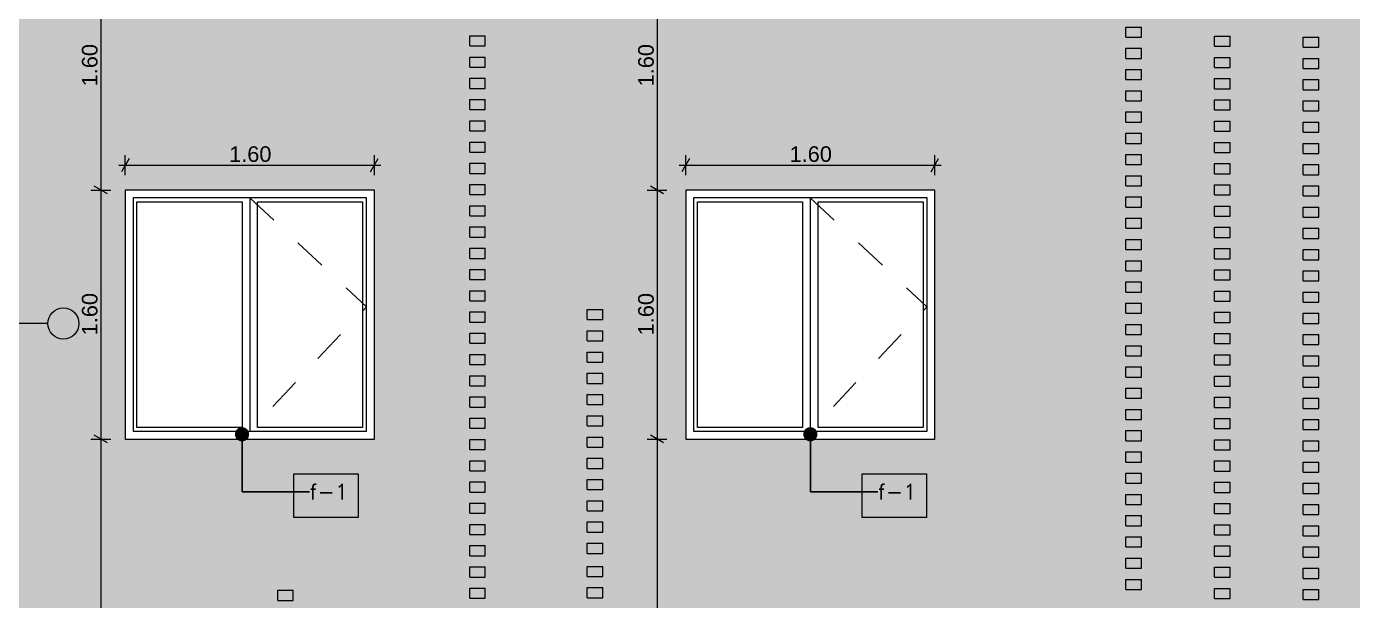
# Model space of a CAD drawing. Header units: millimetres. Extents: x 475616349 to 476941521, y 4620115302 to 4621446928.
# Drawn here: x 476724176 to 476732693, y 4620475904 to 4620479592 of the extents above; entities that cross this region are included whole.
import ezdxf

# ---------------------------------------------------------------- set-up
doc = ezdxf.new("R2010")
doc.units = ezdxf.units.MM
doc.header["$MEASUREMENT"] = 0
doc.linetypes.add('Dashed', pattern=[423.333333, 211.666667, -211.666667])
for name, color, linetype, lineweight in [('0_Pen_No__7_Pen_No__250', 7, 'Continuous', 0), ('2D Drafting - General_Pen_No__7_Pen_No__250', 7, 'Continuous', 0), ('New_2D Drafting - General_Pen_No__2_Pen_No__250', 7, 'Continuous', 0), ('New_2D Drafting - General_Pen_No__30_Pen_No__9_Pen_No__9_Pen_No__7', 7, 'Continuous', 0), ('New_Structural - Bearing_Pen_No__250', 7, 'Continuous', 0), ('New_zoma_Pen_No__4', 7, 'Continuous', 0), ('New_zoma_Pen_No__7', 7, 'Continuous', 0), ('Structural - Bearing_Pen_No__7_Pen_No__7_Pen_No__250', 7, 'Continuous', 0), ('zoma_Pen_No__142', 142, 'Continuous', 0), ('zoma_Pen_No__5_Pen_No__142', 142, 'Continuous', 0)]:
    doc.layers.add(name, color=color, linetype=linetype, lineweight=lineweight)
doc.layers.add('New_2D Drafting - General_Pen_No__30_Pen_No__9_Pen_No__9_Pen_No__254', color=7, linetype='Continuous', lineweight=0, true_color=0xcccccc)
for name, color, linetype in [('New_zoma', 7, 'Continuous'), ('zoma', 7, 'Continuous'), ('zoma_Pen_No__5', 7, 'Continuous')]:
    doc.layers.add(name, color=color, linetype=linetype)
doc.styles.add('GENERATED_STYLE_1', font='arial.ttf')
doc.styles.add('GENERATED_STYLE_2', font='arial.ttf')
doc.dimstyles.new('GENERATED_STYLE__1', dxfattribs={"dimtxt": 200, "dimasz": 64.421331, "dimexe": 0.18, "dimexo": 3, "dimgap": 0.09, "dimtad": 1, "dimtih": 1, "dimtoh": 1, "dimlfac": 0.001, "dimzin": 0, "dimdsep": 46, "dimtxsty": 'GENERATED_STYLE_2', "dimblk": 'ARROWHEAD_2', "dimblk1": 'ARROWHEAD_2', "dimblk2": 'ARROWHEAD_2', "dimcen": 0.09, "dimclrd": 142, "dimclre": 142, "dimclrt": 142, "dimadec": 0, "dimazin": 0, "dimtfac": 1, "dimtdec": 4, "dimtmove": 0, "dimatfit": 3, "dimfxl": 1, "dimtolj": 1, "dimtzin": 0, "dimarcsym": 0})
doc.dimstyles.new('GENERATED_STYLE__18', dxfattribs={"dimtxt": 100, "dimasz": 64.421331, "dimexe": 0.18, "dimexo": 3, "dimgap": 0.09, "dimtad": 1, "dimtih": 1, "dimtoh": 1, "dimlfac": 0.001, "dimzin": 0, "dimdsep": 46, "dimtxsty": 'GENERATED_STYLE_1', "dimblk": 'ARROWHEAD_2', "dimblk1": 'ARROWHEAD_2', "dimblk2": 'ARROWHEAD_2', "dimcen": 0.09, "dimclrd": 7, "dimclre": 7, "dimclrt": 7, "dimadec": 0, "dimazin": 0, "dimtfac": 1, "dimtdec": 4, "dimtmove": 0, "dimatfit": 3, "dimfxl": 1, "dimtolj": 1, "dimtzin": 0, "dimarcsym": 0})
doc.dimstyles.new('GENERATED_STYLE__19', dxfattribs={"dimtxt": 100, "dimasz": 64.421331, "dimexe": 0.18, "dimexo": 3, "dimgap": 0.09, "dimtad": 1, "dimlfac": 0.001, "dimzin": 0, "dimdsep": 46, "dimtxsty": 'GENERATED_STYLE_1', "dimblk": 'ARROWHEAD_2', "dimblk1": 'ARROWHEAD_2', "dimblk2": 'ARROWHEAD_2', "dimcen": 0.09, "dimclrd": 7, "dimclre": 7, "dimclrt": 7, "dimadec": 0, "dimazin": 0, "dimtfac": 1, "dimtdec": 4, "dimtmove": 0, "dimatfit": 3, "dimfxl": 1, "dimtolj": 1, "dimtzin": 0, "dimarcsym": 0})
doc.dimstyles.new('GENERATED_STYLE__48', dxfattribs={"dimtxt": 0.18, "dimasz": 182.4, "dimexe": 0.18, "dimexo": 0.0625, "dimgap": 0.09, "dimtad": 0, "dimtih": 1, "dimtoh": 1, "dimdec": 4, "dimzin": 0, "dimdsep": 46, "dimcen": 0.09, "dimadec": 0, "dimazin": 0, "dimtfac": 1, "dimtdec": 4, "dimtmove": 0, "dimatfit": 3, "dimldrblk": 'ARROWHEAD_11', "dimfxl": 1, "dimtolj": 1, "dimtzin": 0, "dimarcsym": 0})

# ---------------------------------------------------------------- blocks, each defined once
blk = doc.blocks.new('*D249', base_point=(476577134.1, 4620325125.7))
at = {"layer": 'zoma_Pen_No__142', "color": 142, "linetype": 'Continuous', "lineweight": 0, "transparency": 16777216}
for p, q in [((476720934.6, 4620468833.8), (476720885.7, 4620468749)), ((476720910.1, 4620468727.8), (476720910.1, 4620468855)), ((476727431.1, 4620468833.8), (476727382.1, 4620468749)), ((476727406.6, 4620468727.8), (476727406.6, 4620468855)), ((476720910.1, 4620468791.4), (476727406.6, 4620468791.4))]:
    blk.add_line(p, q, dxfattribs=at)
at = {"layer": 'zoma_Pen_No__142', "color": 142, "lineweight": 0, "transparency": 16777216, "char_height": 200, "attachment_point": 7, "style": 'GENERATED_STYLE_2'}
for s, insert in [('\\A1;{\\pql;\\fArial CYR|b0|i0|c204|p34;6.50}', (476723892.3, 4620468831.4)), ('\\A1;{\\pql;\\fArial CYR|b0|i0|c204|p34;0.40}', (476726850, 4620468831.4))]:
    blk.add_mtext(s, dxfattribs=dict(at, insert=insert))
blk = doc.blocks.new('ARROWHEAD_2')
at = {"color": 0, "linetype": 'Continuous', "lineweight": 0}
for p, q in [((0, 0), (-1, 0)), ((-0.38, -0.66), (0.38, 0.66))]:
    blk.add_line(p, q, dxfattribs=at)
blk = doc.blocks.new('*D1111', base_point=(476577134.1, 4620325125.7))
at = {"layer": 'New_zoma_Pen_No__4', "color": 7, "linetype": 'Continuous', "lineweight": 0, "transparency": 16777216}
for p, q in [((476724653, 4620481740.9), (476724652.9, 4620480140.9)), ((476724589.4, 4620480140.9), (476724716.5, 4620480140.9)), ((476724695.3, 4620480116.4), (476724610.6, 4620480165.3)), ((476724652.9, 4620480140.9), (476724652.9, 4620478540.9)), ((476724589.3, 4620478540.9), (476724716.5, 4620478540.9)), ((476724695.3, 4620478516.4), (476724610.5, 4620478565.3)), ((476724652.9, 4620478540.9), (476724652.8, 4620476940.9))]:
    blk.add_line(p, q, dxfattribs=at)
at = {"layer": 'New_zoma_Pen_No__7', "color": 7, "lineweight": 0, "transparency": 16777216, "insert": (476724632.9, 4620479207.8), "char_height": 100, "attachment_point": 7, "rotation": 89.9977, "style": 'GENERATED_STYLE_1'}
blk.add_mtext('\\A1;{\\pql;\\fArial|b0|i0|c0|p34;1.60}', dxfattribs=at)
blk = doc.blocks.new('*D1112', base_point=(476577134.1, 4620325125.7))
at = {"layer": 'New_zoma_Pen_No__4', "color": 7, "linetype": 'Continuous', "lineweight": 0, "transparency": 16777216}
for p, q in [((476724695.3, 4620478516.4), (476724610.5, 4620478565.3)), ((476724652.9, 4620478540.9), (476724652.8, 4620476940.9)), ((476724589.2, 4620476940.9), (476724716.4, 4620476940.9)), ((476724695.2, 4620476916.4), (476724610.4, 4620476965.3)), ((476724652.8, 4620476940.9), (476724652.7, 4620472840.7))]:
    blk.add_line(p, q, dxfattribs=at)
at = {"layer": 'New_zoma_Pen_No__7', "color": 7, "lineweight": 0, "transparency": 16777216, "insert": (476724632.8, 4620477607.8), "char_height": 100, "attachment_point": 7, "rotation": 89.9977, "style": 'GENERATED_STYLE_1'}
blk.add_mtext('\\A1;{\\pql;\\fArial|b0|i0|c0|p34;1.60}', dxfattribs=at)
blk = doc.blocks.new('*D1113', base_point=(476577134.1, 4620325125.7))
at = {"layer": 'New_zoma_Pen_No__4', "color": 7, "linetype": 'Continuous', "lineweight": 0, "transparency": 16777216}
for p, q in [((476724695.2, 4620476916.4), (476724610.4, 4620476965.3)), ((476724652.8, 4620476940.9), (476724652.7, 4620472840.7)), ((476724589.1, 4620472840.7), (476724716.2, 4620472840.7)), ((476724610.3, 4620472865.2), (476724695, 4620472816.2)), ((476724652.7, 4620472840.7), (476724652.6, 4620472799.3))]:
    blk.add_line(p, q, dxfattribs=at)
at = {"layer": 'New_zoma_Pen_No__7', "color": 7, "lineweight": 0, "transparency": 16777216, "insert": (476724632.7, 4620474757.8), "char_height": 100, "attachment_point": 7, "rotation": 89.9977, "style": 'GENERATED_STYLE_1'}
blk.add_mtext('\\A1;{\\pql;\\fArial|b0|i0|c0|p34;4.10}', dxfattribs=at)
blk = doc.blocks.new('*D1117', base_point=(476577134.1, 4620325125.7))
at = {"layer": 'New_zoma_Pen_No__4', "color": 7, "linetype": 'Continuous', "lineweight": 0, "transparency": 16777216}
for p, q in [((476728268.6, 4620481716.2), (476728183.8, 4620481765.2)), ((476728226.2, 4620481740.7), (476728226.1, 4620480140.7)), ((476728162.6, 4620480140.7), (476728289.7, 4620480140.7)), ((476728268.5, 4620480116.2), (476728183.8, 4620480165.2)), ((476728226.1, 4620480140.7), (476728226.1, 4620478540.7))]:
    blk.add_line(p, q, dxfattribs=at)
at = {"layer": 'New_zoma_Pen_No__7', "color": 7, "lineweight": 0, "transparency": 16777216, "insert": (476728206.2, 4620480807.7), "char_height": 100, "attachment_point": 7, "rotation": 89.9977, "style": 'GENERATED_STYLE_1'}
blk.add_mtext('\\A1;{\\pql;\\fArial|b0|i0|c0|p34;1.60}', dxfattribs=at)
blk = doc.blocks.new('*D1118', base_point=(476577134.1, 4620325125.7))
at = {"layer": 'New_zoma_Pen_No__4', "color": 7, "linetype": 'Continuous', "lineweight": 0, "transparency": 16777216}
for p, q in [((476728268.5, 4620480116.2), (476728183.8, 4620480165.2)), ((476728226.1, 4620480140.7), (476728226.1, 4620478540.7)), ((476728162.5, 4620478540.7), (476728289.6, 4620478540.7)), ((476728268.5, 4620478516.2), (476728183.7, 4620478565.2)), ((476728226.1, 4620478540.7), (476728226, 4620476940.7))]:
    blk.add_line(p, q, dxfattribs=at)
at = {"layer": 'New_zoma_Pen_No__7', "color": 7, "lineweight": 0, "transparency": 16777216, "insert": (476728206.1, 4620479207.7), "char_height": 100, "attachment_point": 7, "rotation": 89.9977, "style": 'GENERATED_STYLE_1'}
blk.add_mtext('\\A1;{\\pql;\\fArial|b0|i0|c0|p34;1.60}', dxfattribs=at)
blk = doc.blocks.new('*D1119', base_point=(476577134.1, 4620325125.7))
at = {"layer": 'New_zoma_Pen_No__4', "color": 7, "linetype": 'Continuous', "lineweight": 0, "transparency": 16777216}
for p, q in [((476728268.5, 4620478516.2), (476728183.7, 4620478565.2)), ((476728226.1, 4620478540.7), (476728226, 4620476940.7)), ((476728268.4, 4620476916.2), (476728183.6, 4620476965.2))]:
    blk.add_line(p, q, dxfattribs=at)
at = {"layer": 'New_zoma_Pen_No__7', "color": 7, "lineweight": 0, "transparency": 16777216, "insert": (476728206, 4620477607.7), "char_height": 100, "attachment_point": 7, "rotation": 89.9977, "style": 'GENERATED_STYLE_1'}
blk.add_mtext('\\A1;{\\pql;\\fArial|b0|i0|c0|p34;1.60}', dxfattribs=at)
blk = doc.blocks.new('*D1120', base_point=(476577134.1, 4620325125.7))
at = {"layer": 'New_zoma_Pen_No__4', "color": 7, "linetype": 'Continuous', "lineweight": 0, "transparency": 16777216}
for p, q in [((476728226.1, 4620478540.7), (476728226, 4620476940.7)), ((476728162.4, 4620476940.7), (476728289.6, 4620476940.7)), ((476728268.4, 4620476916.2), (476728183.6, 4620476965.2)), ((476728226, 4620476940.7), (476728225.8, 4620472840.6)), ((476728162.3, 4620472840.6), (476728289.4, 4620472840.6)), ((476728183.5, 4620472865), (476728268.2, 4620472816.1)), ((476728225.8, 4620472840.6), (476728225.8, 4620472799.1))]:
    blk.add_line(p, q, dxfattribs=at)
at = {"layer": 'New_zoma_Pen_No__7', "color": 7, "lineweight": 0, "transparency": 16777216, "insert": (476728205.9, 4620474757.6), "char_height": 100, "attachment_point": 7, "rotation": 89.9977, "style": 'GENERATED_STYLE_1'}
blk.add_mtext('\\A1;{\\pql;\\fArial|b0|i0|c0|p34;4.10}', dxfattribs=at)
blk = doc.blocks.new('*D1123', base_point=(476577134.1, 4620325125.7))
at = {"layer": 'New_zoma_Pen_No__4', "color": 7, "linetype": 'Continuous', "lineweight": 0, "transparency": 16777216}
for p, q in [((476724768.8, 4620478700.9), (476724810.2, 4620478700.9)), ((476724834.7, 4620478743.3), (476724785.7, 4620478658.5)), ((476724810.2, 4620478637.3), (476724810.2, 4620478764.5)), ((476724810.2, 4620478700.9), (476726410.2, 4620478700.9)), ((476726385.7, 4620478658.5), (476726434.7, 4620478743.3)), ((476726410.2, 4620478637.3), (476726410.2, 4620478764.5)), ((476726410.2, 4620478700.9), (476726451.7, 4620478700.9))]:
    blk.add_line(p, q, dxfattribs=at)
at = {"layer": 'New_zoma_Pen_No__7', "color": 7, "lineweight": 0, "transparency": 16777216, "insert": (476725477.2, 4620478720.9), "char_height": 100, "attachment_point": 7, "style": 'GENERATED_STYLE_1'}
blk.add_mtext('\\A1;{\\pql;\\fArial|b0|i0|c0|p34;1.60}', dxfattribs=at)
blk = doc.blocks.new('*D1124', base_point=(476577134.1, 4620325125.7))
at = {"layer": 'New_zoma_Pen_No__4', "color": 7, "linetype": 'Continuous', "lineweight": 0, "transparency": 16777216}
for p, q in [((476728369.1, 4620478700.9), (476728410.6, 4620478700.9)), ((476728435, 4620478743.3), (476728386.1, 4620478658.5)), ((476728410.6, 4620478637.3), (476728410.6, 4620478764.5)), ((476728410.6, 4620478700.9), (476730010.6, 4620478700.9)), ((476729986.1, 4620478658.5), (476730035, 4620478743.3)), ((476730010.6, 4620478637.3), (476730010.6, 4620478764.5)), ((476730010.6, 4620478700.9), (476730052, 4620478700.9))]:
    blk.add_line(p, q, dxfattribs=at)
at = {"layer": 'New_zoma_Pen_No__7', "color": 7, "lineweight": 0, "transparency": 16777216, "insert": (476729077.5, 4620478720.9), "char_height": 100, "attachment_point": 7, "style": 'GENERATED_STYLE_1'}
blk.add_mtext('\\A1;{\\pql;\\fArial|b0|i0|c0|p34;1.60}', dxfattribs=at)
blk = doc.blocks.new('*D1125', base_point=(476577134.1, 4620325125.7))
at = {"layer": 'New_zoma_Pen_No__4', "color": 7, "linetype": 'Continuous', "lineweight": 0, "transparency": 16777216}
for p, q in [((476728435, 4620475543.3), (476728386.1, 4620475458.5)), ((476728410.6, 4620475437.3), (476728410.6, 4620475564.5)), ((476729986.1, 4620475458.5), (476730035, 4620475543.3)), ((476730010.6, 4620475437.3), (476730010.6, 4620475564.5)), ((476728369.1, 4620475500.9), (476728410.6, 4620475500.9)), ((476728410.6, 4620475500.9), (476730010.6, 4620475500.9)), ((476730010.6, 4620475500.9), (476730052, 4620475500.9))]:
    blk.add_line(p, q, dxfattribs=at)
at = {"layer": 'New_zoma_Pen_No__7', "color": 7, "lineweight": 0, "transparency": 16777216, "insert": (476729077.5, 4620475520.9), "char_height": 100, "attachment_point": 7, "style": 'GENERATED_STYLE_1'}
blk.add_mtext('\\A1;{\\pql;\\fArial|b0|i0|c0|p34;1.60}', dxfattribs=at)
blk = doc.blocks.new('ARROWHEAD_11')
at = {"color": 0, "linetype": 'Continuous', "lineweight": 0}
blk.add_line((0, 0), (-1, 0), dxfattribs=at)
at = {"color": 0, "linetype": 'Continuous', "lineweight": 0, "const_width": 0.25, "flags": 128}
blk.add_lwpolyline([(-0.125, 0, 1), (0.125, 0, 1)], format="xyb", close=True, dxfattribs=at)
blk = doc.blocks.new('Line_70', base_point=(476724412.5, 4620477683.7))
at = {"layer": 'zoma_Pen_No__5_Pen_No__142', "linetype": 'Continuous', "lineweight": 0}
blk.add_hatch(color=142, dxfattribs=at).paths.add_polyline_path([(476724312.5, 4620477683.7), (476724320.1, 4620477645.4), (476724341.8, 4620477612.9), (476724374.3, 4620477591.3), (476724412.5, 4620477583.7), (476724450.8, 4620477591.3), (476724483.2, 4620477612.9), (476724504.9, 4620477645.4), (476724512.5, 4620477683.7), (476724504.9, 4620477721.9), (476724483.2, 4620477754.4), (476724450.8, 4620477776), (476724412.5, 4620477783.7), (476724374.3, 4620477776), (476724341.8, 4620477754.4), (476724320.1, 4620477721.9)])
at = {"layer": 'zoma_Pen_No__5_Pen_No__142', "color": 142, "linetype": 'Continuous', "lineweight": 0}
blk.add_line((476724312.5, 4620477683.7), (476707795.8, 4620477683.7), dxfattribs=at)
blk.add_circle((476724412.5, 4620477683.7), 100, dxfattribs=at)

msp = doc.modelspace()

# ---------------------------------------------------------------- hatches: boundary and pattern name
at = {"layer": 'New_2D Drafting - General_Pen_No__30_Pen_No__9_Pen_No__9_Pen_No__254', "linetype": 'Continuous', "lineweight": 0, "true_color": 0xcccccc}
h = msp.add_hatch(dxfattribs=at)
h.set_pattern_fill('BRICK___RUNNING_BOND', color=254, style=0, pattern_type=2)
h.set_pattern_definition([(0, (476731109.86, 4620481050.07), (0, 66.64), []), (90, (476731109.86, 4620481050.07), (-244.8, 0), [66.64, -66.64]), (90, (476731232.26, 4620481116.7), (-244.8, 0), [66.64, -66.64])])
h.paths.add_polyline_path([(476721139.846, 4620476040.844), (476721139.846, 4620486040.451), (476738280.212, 4620486040.447), (476738280.212, 4620485580.856), (476738280.219, 4620475470.855), (476738209.815, 4620475470.855), (476738209.815, 4620472841.511), (476738205.261, 4620472840.855), (476721139.846, 4620472840.855)])
h.paths.add_polyline_path([(476724810.212, 4620478540.855), (476724810.212, 4620476940.855), (476726410.212, 4620476940.855), (476726410.212, 4620478540.855)], flags=0)
h.paths.add_polyline_path([(476724810.212, 4620480140.855), (476726410.212, 4620480140.855), (476726410.212, 4620481740.855), (476724810.212, 4620481740.855)], flags=0)
h.paths.add_polyline_path([(476726410.212, 4620483340.854), (476726410.212, 4620484940.855), (476724810.212, 4620484940.855), (476724810.212, 4620483340.854)], flags=0)
h.paths.add_polyline_path([(476728410.07, 4620473740.854), (476728410.07, 4620475340.854), (476730010.07, 4620475340.854), (476730010.07, 4620473740.854)], flags=0)
h.paths.add_polyline_path([(476730010.984, 4620480140.855), (476730010.984, 4620481740.855), (476728410.551, 4620481740.855), (476728410.551, 4620480140.855)], flags=0)
h.paths.add_polyline_path([(476728410.551, 4620476940.855), (476730010.984, 4620476940.855), (476730010.984, 4620478540.855), (476728410.551, 4620478540.855)], flags=0)
h.paths.add_polyline_path([(476730010.551, 4620483340.854), (476728410.551, 4620483340.854), (476728410.551, 4620484940.854), (476730010.551, 4620484940.854)], flags=0)

# ---------------------------------------------------------------- linework, layer by layer
at = {"layer": '0_Pen_No__7_Pen_No__250', "color": 7, "linetype": 'Continuous', "lineweight": 0, "flags": 128}
for points in [[(476726410.212, 4620478540.855), (476724810.212, 4620478540.855), (476724810.212, 4620476940.855), (476726410.212, 4620476940.855)], [(476730010.551, 4620478540.855), (476728410.551, 4620478540.855), (476728410.551, 4620476940.855), (476730010.551, 4620476940.855)]]:
    msp.add_lwpolyline(points, close=True, dxfattribs=at)
at = {"layer": '2D Drafting - General_Pen_No__7_Pen_No__250', "color": 7, "linetype": 'Dashed', "lineweight": 0, "flags": 128}
for points in [[(476725609.321, 4620478491.45), (476726359.435, 4620477791.573), (476725609.637, 4620476990.855)], [(476729209.917, 4620478491.45), (476729960.032, 4620477791.573), (476729210.234, 4620476990.855)]]:
    msp.add_lwpolyline(points, dxfattribs=at)
at = {"layer": 'New_2D Drafting - General_Pen_No__2_Pen_No__250', "color": 7, "linetype": 'Continuous', "lineweight": 0, "flags": 128}
for points in [[(476725892.862, 4620476717.356), (476726305.863, 4620476717.356), (476726305.863, 4620476437.668), (476725892.862, 4620476437.668)], [(476729543.399, 4620476717.356), (476729956.4, 4620476717.356), (476729956.4, 4620476437.668), (476729543.399, 4620476437.668)]]:
    msp.add_lwpolyline(points, close=True, dxfattribs=at)
at = {"layer": 'New_2D Drafting - General_Pen_No__30_Pen_No__9_Pen_No__9_Pen_No__7', "color": 7, "linetype": 'Continuous', "lineweight": 0, "flags": 128}
for points in [[(476724810.212, 4620478540.855), (476724810.212, 4620476940.855), (476726410.212, 4620476940.855), (476726410.212, 4620478540.855)], [(476728410.551, 4620476940.855), (476730010.984, 4620476940.855), (476730010.984, 4620478540.855), (476728410.551, 4620478540.855)]]:
    msp.add_lwpolyline(points, close=True, dxfattribs=at)
at = {"layer": 'New_Structural - Bearing_Pen_No__250', "color": 7, "linetype": 'Continuous', "lineweight": 0}
for p, q in [((476731237.858, 4620479588.932), (476731337.531, 4620479588.932)), ((476731237.858, 4620479523.932), (476731237.858, 4620479588.932)), ((476731337.531, 4620479523.932), (476731337.531, 4620479588.932)), ((476727022.688, 4620479532.477), (476727122.36, 4620479532.477)), ((476727022.688, 4620479467.477), (476727022.688, 4620479532.477)), ((476727022.688, 4620479467.477), (476727122.36, 4620479467.477)), ((476727122.36, 4620479467.477), (476727122.36, 4620479532.477)), ((476731237.858, 4620479523.932), (476731337.531, 4620479523.932)), ((476731807.531, 4620479530.449), (476731907.203, 4620479530.449)), ((476731807.531, 4620479465.449), (476731807.531, 4620479530.449)), ((476731807.531, 4620479465.449), (476731907.203, 4620479465.449)), ((476731907.203, 4620479465.449), (476731907.203, 4620479530.449)), ((476732377.203, 4620479523.932), (476732476.875, 4620479523.932)), ((476732377.203, 4620479458.932), (476732377.203, 4620479523.932)), ((476732377.203, 4620479458.932), (476732476.875, 4620479458.932)), ((476732476.875, 4620479458.932), (476732476.875, 4620479523.932)), ((476727022.688, 4620479395.959), (476727122.36, 4620479395.959)), ((476727022.688, 4620479330.959), (476727022.688, 4620479395.959)), ((476727122.36, 4620479330.959), (476727122.36, 4620479395.959)), ((476731237.858, 4620479452.414), (476731337.531, 4620479452.414)), ((476731237.858, 4620479387.414), (476731237.858, 4620479452.414)), ((476731237.858, 4620479387.414), (476731337.531, 4620479387.414)), ((476731337.531, 4620479387.414), (476731337.531, 4620479452.414)), ((476731807.531, 4620479393.932), (476731907.203, 4620479393.932)), ((476731807.531, 4620479328.932), (476731807.531, 4620479393.932)), ((476731907.203, 4620479328.932), (476731907.203, 4620479393.932)), ((476732377.203, 4620479387.414), (476732476.875, 4620479387.414)), ((476732377.203, 4620479322.414), (476732377.203, 4620479387.414)), ((476732476.875, 4620479322.414), (476732476.875, 4620479387.414)), ((476727022.688, 4620479330.959), (476727122.36, 4620479330.959)), ((476731237.858, 4620479315.897), (476731337.531, 4620479315.897)), ((476731237.858, 4620479250.897), (476731237.858, 4620479315.897)), ((476731337.531, 4620479250.897), (476731337.531, 4620479315.897)), ((476731807.531, 4620479328.932), (476731907.203, 4620479328.932)), ((476732377.203, 4620479322.414), (476732476.875, 4620479322.414)), ((476727022.688, 4620479259.442), (476727122.36, 4620479259.442)), ((476727022.688, 4620479194.442), (476727022.688, 4620479259.442)), ((476727122.36, 4620479194.442), (476727122.36, 4620479259.442)), ((476731237.858, 4620479250.897), (476731337.531, 4620479250.897)), ((476731807.531, 4620479257.414), (476731907.203, 4620479257.414)), ((476731807.531, 4620479192.414), (476731807.531, 4620479257.414)), ((476731907.203, 4620479192.414), (476731907.203, 4620479257.414)), ((476732377.203, 4620479250.897), (476732476.875, 4620479250.897)), ((476732377.203, 4620479185.897), (476732377.203, 4620479250.897)), ((476732476.875, 4620479185.897), (476732476.875, 4620479250.897)), ((476727022.688, 4620479194.442), (476727122.36, 4620479194.442)), ((476727022.688, 4620479122.925), (476727122.36, 4620479122.925)), ((476727022.688, 4620479057.925), (476727022.688, 4620479122.925)), ((476727122.36, 4620479057.925), (476727122.36, 4620479122.925)), ((476731237.858, 4620479179.38), (476731337.531, 4620479179.38)), ((476731237.858, 4620479114.38), (476731237.858, 4620479179.38)), ((476731237.858, 4620479114.38), (476731337.531, 4620479114.38)), ((476731337.531, 4620479114.38), (476731337.531, 4620479179.38)), ((476731807.531, 4620479192.414), (476731907.203, 4620479192.414)), ((476731807.531, 4620479120.897), (476731907.203, 4620479120.897)), ((476731807.531, 4620479055.897), (476731807.531, 4620479120.897)), ((476731907.203, 4620479055.897), (476731907.203, 4620479120.897)), ((476732377.203, 4620479185.897), (476732476.875, 4620479185.897)), ((476732377.203, 4620479114.38), (476732476.875, 4620479114.38)), ((476732377.203, 4620479049.38), (476732377.203, 4620479114.38)), ((476732476.875, 4620479049.38), (476732476.875, 4620479114.38)), ((476727022.688, 4620479057.925), (476727122.36, 4620479057.925)), ((476731237.858, 4620479042.863), (476731337.531, 4620479042.863)), ((476731237.858, 4620478977.863), (476731237.858, 4620479042.863)), ((476731337.531, 4620478977.863), (476731337.531, 4620479042.863)), ((476731807.531, 4620479055.897), (476731907.203, 4620479055.897)), ((476732377.203, 4620479049.38), (476732476.875, 4620479049.38)), ((476727022.688, 4620478986.408), (476727122.36, 4620478986.408)), ((476727022.688, 4620478921.408), (476727022.688, 4620478986.408)), ((476727122.36, 4620478921.408), (476727122.36, 4620478986.408)), ((476731237.858, 4620478977.863), (476731337.531, 4620478977.863)), ((476731807.531, 4620478984.38), (476731907.203, 4620478984.38)), ((476731807.531, 4620478919.38), (476731807.531, 4620478984.38)), ((476731907.203, 4620478919.38), (476731907.203, 4620478984.38)), ((476732377.203, 4620478977.863), (476732476.875, 4620478977.863)), ((476732377.203, 4620478912.863), (476732377.203, 4620478977.863)), ((476732476.875, 4620478912.863), (476732476.875, 4620478977.863)), ((476727022.688, 4620478921.408), (476727122.36, 4620478921.408)), ((476731237.858, 4620478906.345), (476731337.531, 4620478906.345)), ((476731237.858, 4620478841.345), (476731237.858, 4620478906.345)), ((476731337.531, 4620478841.345), (476731337.531, 4620478906.345)), ((476731807.531, 4620478919.38), (476731907.203, 4620478919.38)), ((476732377.203, 4620478912.863), (476732476.875, 4620478912.863)), ((476727022.688, 4620478849.89), (476727122.36, 4620478849.89)), ((476727022.688, 4620478784.89), (476727022.688, 4620478849.89)), ((476727022.688, 4620478784.89), (476727122.36, 4620478784.89)), ((476727122.36, 4620478784.89), (476727122.36, 4620478849.89)), ((476731237.858, 4620478841.345), (476731337.531, 4620478841.345)), ((476731807.531, 4620478847.863), (476731907.203, 4620478847.863)), ((476731807.531, 4620478782.863), (476731807.531, 4620478847.863)), ((476731807.531, 4620478782.863), (476731907.203, 4620478782.863)), ((476731907.203, 4620478782.863), (476731907.203, 4620478847.863)), ((476732377.203, 4620478841.345), (476732476.875, 4620478841.345)), ((476732377.203, 4620478776.345), (476732377.203, 4620478841.345)), ((476732377.203, 4620478776.345), (476732476.875, 4620478776.345)), ((476732476.875, 4620478776.345), (476732476.875, 4620478841.345)), ((476727022.688, 4620478713.373), (476727122.36, 4620478713.373)), ((476727022.688, 4620478648.373), (476727022.688, 4620478713.373)), ((476727122.36, 4620478648.373), (476727122.36, 4620478713.373)), ((476731237.858, 4620478769.828), (476731337.531, 4620478769.828)), ((476731237.858, 4620478704.828), (476731237.858, 4620478769.828)), ((476731237.858, 4620478704.828), (476731337.531, 4620478704.828)), ((476731337.531, 4620478704.828), (476731337.531, 4620478769.828)), ((476731807.531, 4620478711.345), (476731907.203, 4620478711.345)), ((476731807.531, 4620478646.345), (476731807.531, 4620478711.345)), ((476731907.203, 4620478646.345), (476731907.203, 4620478711.345)), ((476732377.203, 4620478704.828), (476732476.875, 4620478704.828)), ((476732377.203, 4620478639.828), (476732377.203, 4620478704.828)), ((476732476.875, 4620478639.828), (476732476.875, 4620478704.828)), ((476727022.688, 4620478648.373), (476727122.36, 4620478648.373)), ((476731237.858, 4620478633.311), (476731337.531, 4620478633.311)), ((476731237.858, 4620478568.311), (476731237.858, 4620478633.311)), ((476731337.531, 4620478568.311), (476731337.531, 4620478633.311)), ((476731807.531, 4620478646.345), (476731907.203, 4620478646.345)), ((476732377.203, 4620478639.828), (476732476.875, 4620478639.828)), ((476727022.688, 4620478576.856), (476727122.36, 4620478576.856)), ((476727022.688, 4620478511.856), (476727022.688, 4620478576.856)), ((476727122.36, 4620478511.856), (476727122.36, 4620478576.856)), ((476731237.858, 4620478568.311), (476731337.531, 4620478568.311)), ((476731807.531, 4620478574.828), (476731907.203, 4620478574.828)), ((476731807.531, 4620478509.828), (476731807.531, 4620478574.828)), ((476731907.203, 4620478509.828), (476731907.203, 4620478574.828)), ((476732377.203, 4620478568.311), (476732476.875, 4620478568.311)), ((476732377.203, 4620478503.311), (476732377.203, 4620478568.311)), ((476732476.875, 4620478503.311), (476732476.875, 4620478568.311)), ((476727022.688, 4620478511.856), (476727122.36, 4620478511.856)), ((476727022.688, 4620478440.338), (476727122.36, 4620478440.338)), ((476727022.688, 4620478375.338), (476727022.688, 4620478440.338)), ((476727122.36, 4620478375.338), (476727122.36, 4620478440.338)), ((476731237.858, 4620478496.793), (476731337.531, 4620478496.793)), ((476731237.858, 4620478431.793), (476731237.858, 4620478496.793)), ((476731237.858, 4620478431.793), (476731337.531, 4620478431.793)), ((476731337.531, 4620478431.793), (476731337.531, 4620478496.793)), ((476731807.531, 4620478509.828), (476731907.203, 4620478509.828)), ((476731807.531, 4620478438.311), (476731907.203, 4620478438.311)), ((476731807.531, 4620478373.311), (476731807.531, 4620478438.311)), ((476731907.203, 4620478373.311), (476731907.203, 4620478438.311)), ((476732377.203, 4620478503.311), (476732476.875, 4620478503.311)), ((476732377.203, 4620478431.793), (476732476.875, 4620478431.793)), ((476732377.203, 4620478366.793), (476732377.203, 4620478431.793)), ((476732476.875, 4620478366.793), (476732476.875, 4620478431.793)), ((476727022.688, 4620478375.338), (476727122.36, 4620478375.338)), ((476731237.858, 4620478360.276), (476731337.531, 4620478360.276)), ((476731237.858, 4620478295.276), (476731237.858, 4620478360.276)), ((476731337.531, 4620478295.276), (476731337.531, 4620478360.276)), ((476731807.531, 4620478373.311), (476731907.203, 4620478373.311)), ((476732377.203, 4620478366.793), (476732476.875, 4620478366.793)), ((476727022.688, 4620478303.821), (476727122.36, 4620478303.821)), ((476727022.688, 4620478238.821), (476727022.688, 4620478303.821)), ((476727122.36, 4620478238.821), (476727122.36, 4620478303.821)), ((476731237.858, 4620478295.276), (476731337.531, 4620478295.276)), ((476731807.531, 4620478301.793), (476731907.203, 4620478301.793)), ((476731807.531, 4620478236.793), (476731807.531, 4620478301.793)), ((476731907.203, 4620478236.793), (476731907.203, 4620478301.793)), ((476732377.203, 4620478295.276), (476732476.875, 4620478295.276)), ((476732377.203, 4620478230.276), (476732377.203, 4620478295.276)), ((476732476.875, 4620478230.276), (476732476.875, 4620478295.276)), ((476727022.688, 4620478238.821), (476727122.36, 4620478238.821)), ((476731237.858, 4620478223.759), (476731337.531, 4620478223.759)), ((476731237.858, 4620478158.759), (476731237.858, 4620478223.759)), ((476731337.531, 4620478158.759), (476731337.531, 4620478223.759)), ((476731807.531, 4620478236.793), (476731907.203, 4620478236.793)), ((476732377.203, 4620478230.276), (476732476.875, 4620478230.276)), ((476727022.688, 4620478167.304), (476727122.36, 4620478167.304)), ((476727022.688, 4620478102.304), (476727022.688, 4620478167.304)), ((476727022.688, 4620478102.304), (476727122.36, 4620478102.304)), ((476727122.36, 4620478102.304), (476727122.36, 4620478167.304)), ((476731237.858, 4620478158.759), (476731337.531, 4620478158.759)), ((476731807.531, 4620478165.276), (476731907.203, 4620478165.276)), ((476731807.531, 4620478100.276), (476731807.531, 4620478165.276)), ((476731807.531, 4620478100.276), (476731907.203, 4620478100.276)), ((476731907.203, 4620478100.276), (476731907.203, 4620478165.276)), ((476732377.203, 4620478158.759), (476732476.875, 4620478158.759)), ((476732377.203, 4620478093.759), (476732377.203, 4620478158.759)), ((476732377.203, 4620478093.759), (476732476.875, 4620478093.759)), ((476732476.875, 4620478093.759), (476732476.875, 4620478158.759)), ((476727022.688, 4620478030.787), (476727122.36, 4620478030.787)), ((476727022.688, 4620477965.787), (476727022.688, 4620478030.787)), ((476727122.36, 4620477965.787), (476727122.36, 4620478030.787)), ((476731237.858, 4620478087.242), (476731337.531, 4620478087.242)), ((476731237.858, 4620478022.242), (476731237.858, 4620478087.242)), ((476731237.858, 4620478022.242), (476731337.531, 4620478022.242)), ((476731337.531, 4620478022.242), (476731337.531, 4620478087.242)), ((476731807.531, 4620478028.759), (476731907.203, 4620478028.759)), ((476731807.531, 4620477963.759), (476731807.531, 4620478028.759)), ((476731907.203, 4620477963.759), (476731907.203, 4620478028.759)), ((476732377.203, 4620478022.242), (476732476.875, 4620478022.242)), ((476732377.203, 4620477957.242), (476732377.203, 4620478022.242)), ((476732476.875, 4620477957.242), (476732476.875, 4620478022.242)), ((476727022.688, 4620477965.787), (476727122.36, 4620477965.787)), ((476731237.858, 4620477950.724), (476731337.531, 4620477950.724)), ((476731237.858, 4620477885.724), (476731237.858, 4620477950.724)), ((476731337.531, 4620477885.724), (476731337.531, 4620477950.724)), ((476731807.531, 4620477963.759), (476731907.203, 4620477963.759)), ((476732377.203, 4620477957.242), (476732476.875, 4620477957.242)), ((476727022.688, 4620477894.269), (476727122.36, 4620477894.269)), ((476727022.688, 4620477829.269), (476727022.688, 4620477894.269)), ((476727122.36, 4620477829.269), (476727122.36, 4620477894.269)), ((476731237.858, 4620477885.724), (476731337.531, 4620477885.724)), ((476731807.531, 4620477892.242), (476731907.203, 4620477892.242)), ((476731807.531, 4620477827.242), (476731807.531, 4620477892.242)), ((476731907.203, 4620477827.242), (476731907.203, 4620477892.242)), ((476732377.203, 4620477885.724), (476732476.875, 4620477885.724)), ((476732377.203, 4620477820.724), (476732377.203, 4620477885.724)), ((476732476.875, 4620477820.724), (476732476.875, 4620477885.724)), ((476727022.688, 4620477829.269), (476727122.36, 4620477829.269)), ((476727022.688, 4620477757.752), (476727122.36, 4620477757.752)), ((476727022.688, 4620477692.752), (476727022.688, 4620477757.752)), ((476727122.36, 4620477692.752), (476727122.36, 4620477757.752)), ((476727777.82, 4620477773.321), (476727877.493, 4620477773.321)), ((476727777.82, 4620477708.321), (476727777.82, 4620477773.321)), ((476727877.493, 4620477708.321), (476727877.493, 4620477773.321)), ((476731237.858, 4620477814.207), (476731337.531, 4620477814.207)), ((476731237.858, 4620477749.207), (476731237.858, 4620477814.207)), ((476731337.531, 4620477749.207), (476731337.531, 4620477814.207)), ((476731807.531, 4620477827.242), (476731907.203, 4620477827.242)), ((476731807.531, 4620477755.724), (476731907.203, 4620477755.724)), ((476731807.531, 4620477690.724), (476731807.531, 4620477755.724)), ((476731907.203, 4620477690.724), (476731907.203, 4620477755.724)), ((476732377.203, 4620477820.724), (476732476.875, 4620477820.724)), ((476727022.688, 4620477692.752), (476727122.36, 4620477692.752)), ((476727777.82, 4620477708.321), (476727877.493, 4620477708.321)), ((476731237.858, 4620477749.207), (476731337.531, 4620477749.207)), ((476731237.858, 4620477677.69), (476731337.531, 4620477677.69)), ((476731237.858, 4620477612.69), (476731237.858, 4620477677.69)), ((476731337.531, 4620477612.69), (476731337.531, 4620477677.69)), ((476731807.531, 4620477690.724), (476731907.203, 4620477690.724)), ((476732377.203, 4620477749.207), (476732476.875, 4620477749.207)), ((476732377.203, 4620477684.207), (476732377.203, 4620477749.207)), ((476732377.203, 4620477684.207), (476732476.875, 4620477684.207)), ((476732476.875, 4620477684.207), (476732476.875, 4620477749.207)), ((476727022.688, 4620477621.235), (476727122.36, 4620477621.235)), ((476727022.688, 4620477556.235), (476727022.688, 4620477621.235)), ((476727122.36, 4620477556.235), (476727122.36, 4620477621.235)), ((476727777.82, 4620477636.804), (476727877.493, 4620477636.804)), ((476727777.82, 4620477571.804), (476727777.82, 4620477636.804)), ((476727877.493, 4620477571.804), (476727877.493, 4620477636.804)), ((476731237.858, 4620477612.69), (476731337.531, 4620477612.69)), ((476731807.531, 4620477619.207), (476731907.203, 4620477619.207)), ((476731807.531, 4620477554.207), (476731807.531, 4620477619.207)), ((476731907.203, 4620477554.207), (476731907.203, 4620477619.207)), ((476732377.203, 4620477612.69), (476732476.875, 4620477612.69)), ((476732377.203, 4620477547.69), (476732377.203, 4620477612.69)), ((476732476.875, 4620477547.69), (476732476.875, 4620477612.69)), ((476727022.688, 4620477556.235), (476727122.36, 4620477556.235)), ((476727777.82, 4620477571.804), (476727877.493, 4620477571.804)), ((476727777.82, 4620477500.287), (476727877.493, 4620477500.287)), ((476727777.82, 4620477435.287), (476727777.82, 4620477500.287)), ((476727877.493, 4620477435.287), (476727877.493, 4620477500.287)), ((476731237.858, 4620477541.173), (476731337.531, 4620477541.173)), ((476731237.858, 4620477476.173), (476731237.858, 4620477541.173)), ((476731337.531, 4620477476.173), (476731337.531, 4620477541.173)), ((476731807.531, 4620477554.207), (476731907.203, 4620477554.207)), ((476732377.203, 4620477547.69), (476732476.875, 4620477547.69)), ((476727022.688, 4620477484.718), (476727122.36, 4620477484.718)), ((476727022.688, 4620477419.718), (476727022.688, 4620477484.718)), ((476727022.688, 4620477419.718), (476727122.36, 4620477419.718)), ((476727122.36, 4620477419.718), (476727122.36, 4620477484.718)), ((476727777.82, 4620477435.287), (476727877.493, 4620477435.287)), ((476731237.858, 4620477476.173), (476731337.531, 4620477476.173)), ((476731807.531, 4620477482.69), (476731907.203, 4620477482.69)), ((476731807.531, 4620477417.69), (476731807.531, 4620477482.69)), ((476731807.531, 4620477417.69), (476731907.203, 4620477417.69)), ((476731907.203, 4620477417.69), (476731907.203, 4620477482.69)), ((476732377.203, 4620477476.173), (476732476.875, 4620477476.173)), ((476732377.203, 4620477411.173), (476732377.203, 4620477476.173)), ((476732377.203, 4620477411.173), (476732476.875, 4620477411.173)), ((476732476.875, 4620477411.173), (476732476.875, 4620477476.173)), ((476727022.688, 4620477348.2), (476727122.36, 4620477348.2)), ((476727022.688, 4620477283.2), (476727022.688, 4620477348.2)), ((476727122.36, 4620477283.2), (476727122.36, 4620477348.2)), ((476727777.82, 4620477363.77), (476727877.493, 4620477363.77)), ((476727777.82, 4620477298.77), (476727777.82, 4620477363.77)), ((476727877.493, 4620477298.77), (476727877.493, 4620477363.77)), ((476731237.858, 4620477404.655), (476731337.531, 4620477404.655)), ((476731237.858, 4620477339.655), (476731237.858, 4620477404.655)), ((476731237.858, 4620477339.655), (476731337.531, 4620477339.655)), ((476731337.531, 4620477339.655), (476731337.531, 4620477404.655)), ((476731807.531, 4620477346.173), (476731907.203, 4620477346.173)), ((476731807.531, 4620477281.173), (476731807.531, 4620477346.173)), ((476731907.203, 4620477281.173), (476731907.203, 4620477346.173)), ((476732377.203, 4620477339.655), (476732476.875, 4620477339.655)), ((476732377.203, 4620477274.655), (476732377.203, 4620477339.655)), ((476732476.875, 4620477274.655), (476732476.875, 4620477339.655)), ((476727022.688, 4620477283.2), (476727122.36, 4620477283.2)), ((476727777.82, 4620477298.77), (476727877.493, 4620477298.77)), ((476731237.858, 4620477268.138), (476731337.531, 4620477268.138)), ((476731237.858, 4620477203.138), (476731237.858, 4620477268.138)), ((476731337.531, 4620477203.138), (476731337.531, 4620477268.138)), ((476731807.531, 4620477281.173), (476731907.203, 4620477281.173)), ((476732377.203, 4620477274.655), (476732476.875, 4620477274.655)), ((476727022.688, 4620477211.683), (476727122.36, 4620477211.683)), ((476727022.688, 4620477146.683), (476727022.688, 4620477211.683)), ((476727122.36, 4620477146.683), (476727122.36, 4620477211.683)), ((476727777.82, 4620477227.252), (476727877.493, 4620477227.252)), ((476727777.82, 4620477162.252), (476727777.82, 4620477227.252)), ((476727777.82, 4620477162.252), (476727877.493, 4620477162.252)), ((476727877.493, 4620477162.252), (476727877.493, 4620477227.252)), ((476731237.858, 4620477203.138), (476731337.531, 4620477203.138)), ((476731807.531, 4620477209.655), (476731907.203, 4620477209.655)), ((476731807.531, 4620477144.655), (476731807.531, 4620477209.655)), ((476731907.203, 4620477144.655), (476731907.203, 4620477209.655)), ((476732377.203, 4620477203.138), (476732476.875, 4620477203.138)), ((476732377.203, 4620477138.138), (476732377.203, 4620477203.138)), ((476732476.875, 4620477138.138), (476732476.875, 4620477203.138)), ((476727022.688, 4620477146.683), (476727122.36, 4620477146.683)), ((476727022.688, 4620477075.166), (476727122.36, 4620477075.166)), ((476727022.688, 4620477010.166), (476727022.688, 4620477075.166)), ((476727122.36, 4620477010.166), (476727122.36, 4620477075.166)), ((476727777.82, 4620477090.735), (476727877.493, 4620477090.735)), ((476727777.82, 4620477025.735), (476727777.82, 4620477090.735)), ((476727877.493, 4620477025.735), (476727877.493, 4620477090.735)), ((476731237.858, 4620477131.621), (476731337.531, 4620477131.621)), ((476731237.858, 4620477066.621), (476731237.858, 4620477131.621)), ((476731337.531, 4620477066.621), (476731337.531, 4620477131.621)), ((476731807.531, 4620477144.655), (476731907.203, 4620477144.655)), ((476731807.531, 4620477073.138), (476731907.203, 4620477073.138)), ((476731807.531, 4620477008.138), (476731807.531, 4620477073.138)), ((476731907.203, 4620477008.138), (476731907.203, 4620477073.138)), ((476732377.203, 4620477138.138), (476732476.875, 4620477138.138)), ((476727022.688, 4620477010.166), (476727122.36, 4620477010.166)), ((476727777.82, 4620477025.735), (476727877.493, 4620477025.735)), ((476731237.858, 4620477066.621), (476731337.531, 4620477066.621)), ((476731237.858, 4620476995.103), (476731337.531, 4620476995.103)), ((476731237.858, 4620476930.103), (476731237.858, 4620476995.103)), ((476731337.531, 4620476930.103), (476731337.531, 4620476995.103)), ((476731807.531, 4620477008.138), (476731907.203, 4620477008.138)), ((476732377.203, 4620477066.621), (476732476.875, 4620477066.621)), ((476732377.203, 4620477001.621), (476732377.203, 4620477066.621)), ((476732377.203, 4620477001.621), (476732476.875, 4620477001.621)), ((476732476.875, 4620477001.621), (476732476.875, 4620477066.621)), ((476727022.688, 4620476938.648), (476727122.36, 4620476938.648)), ((476727022.688, 4620476873.648), (476727022.688, 4620476938.648)), ((476727122.36, 4620476873.648), (476727122.36, 4620476938.648)), ((476727777.82, 4620476954.218), (476727877.493, 4620476954.218)), ((476727777.82, 4620476889.218), (476727777.82, 4620476954.218)), ((476727877.493, 4620476889.218), (476727877.493, 4620476954.218)), ((476731237.858, 4620476930.103), (476731337.531, 4620476930.103)), ((476731807.531, 4620476936.621), (476731907.203, 4620476936.621)), ((476731807.531, 4620476871.621), (476731807.531, 4620476936.621)), ((476731907.203, 4620476871.621), (476731907.203, 4620476936.621)), ((476732377.203, 4620476930.103), (476732476.875, 4620476930.103)), ((476732377.203, 4620476865.103), (476732377.203, 4620476930.103)), ((476732476.875, 4620476865.103), (476732476.875, 4620476930.103)), ((476727022.688, 4620476873.648), (476727122.36, 4620476873.648)), ((476727777.82, 4620476889.218), (476727877.493, 4620476889.218)), ((476727777.82, 4620476817.7), (476727877.493, 4620476817.7)), ((476727777.82, 4620476752.7), (476727777.82, 4620476817.7)), ((476727877.493, 4620476752.7), (476727877.493, 4620476817.7)), ((476731237.858, 4620476858.586), (476731337.531, 4620476858.586)), ((476731237.858, 4620476793.586), (476731237.858, 4620476858.586)), ((476731337.531, 4620476793.586), (476731337.531, 4620476858.586)), ((476731807.531, 4620476871.621), (476731907.203, 4620476871.621)), ((476732377.203, 4620476865.103), (476732476.875, 4620476865.103)), ((476727022.688, 4620476802.131), (476727122.36, 4620476802.131)), ((476727022.688, 4620476737.131), (476727022.688, 4620476802.131)), ((476727022.688, 4620476737.131), (476727122.36, 4620476737.131)), ((476727122.36, 4620476737.131), (476727122.36, 4620476802.131)), ((476727777.82, 4620476752.7), (476727877.493, 4620476752.7)), ((476731237.858, 4620476793.586), (476731337.531, 4620476793.586)), ((476731807.531, 4620476800.103), (476731907.203, 4620476800.103)), ((476731807.531, 4620476735.103), (476731807.531, 4620476800.103)), ((476731807.531, 4620476735.103), (476731907.203, 4620476735.103)), ((476731907.203, 4620476735.103), (476731907.203, 4620476800.103)), ((476732377.203, 4620476793.586), (476732476.875, 4620476793.586)), ((476732377.203, 4620476728.586), (476732377.203, 4620476793.586)), ((476732377.203, 4620476728.586), (476732476.875, 4620476728.586)), ((476732476.875, 4620476728.586), (476732476.875, 4620476793.586)), ((476727022.688, 4620476665.614), (476727122.36, 4620476665.614)), ((476727022.688, 4620476600.614), (476727022.688, 4620476665.614)), ((476727122.36, 4620476600.614), (476727122.36, 4620476665.614)), ((476727777.82, 4620476681.183), (476727877.493, 4620476681.183)), ((476727777.82, 4620476616.183), (476727777.82, 4620476681.183)), ((476727877.493, 4620476616.183), (476727877.493, 4620476681.183)), ((476731237.858, 4620476722.069), (476731337.531, 4620476722.069)), ((476731237.858, 4620476657.069), (476731237.858, 4620476722.069)), ((476731237.858, 4620476657.069), (476731337.531, 4620476657.069)), ((476731337.531, 4620476657.069), (476731337.531, 4620476722.069)), ((476731807.531, 4620476663.586), (476731907.203, 4620476663.586)), ((476731807.531, 4620476598.586), (476731807.531, 4620476663.586)), ((476731907.203, 4620476598.586), (476731907.203, 4620476663.586)), ((476732377.203, 4620476657.069), (476732476.875, 4620476657.069)), ((476732377.203, 4620476592.069), (476732377.203, 4620476657.069)), ((476732476.875, 4620476592.069), (476732476.875, 4620476657.069)), ((476727022.688, 4620476600.614), (476727122.36, 4620476600.614)), ((476727777.82, 4620476616.183), (476727877.493, 4620476616.183)), ((476731237.858, 4620476585.552), (476731337.531, 4620476585.552)), ((476731237.858, 4620476520.552), (476731237.858, 4620476585.552)), ((476731337.531, 4620476520.552), (476731337.531, 4620476585.552)), ((476731807.531, 4620476598.586), (476731907.203, 4620476598.586)), ((476732377.203, 4620476592.069), (476732476.875, 4620476592.069)), ((476727022.688, 4620476529.097), (476727122.36, 4620476529.097)), ((476727022.688, 4620476464.097), (476727022.688, 4620476529.097)), ((476727122.36, 4620476464.097), (476727122.36, 4620476529.097)), ((476727777.82, 4620476544.666), (476727877.493, 4620476544.666)), ((476727777.82, 4620476479.666), (476727777.82, 4620476544.666)), ((476727777.82, 4620476479.666), (476727877.493, 4620476479.666)), ((476727877.493, 4620476479.666), (476727877.493, 4620476544.666)), ((476731237.858, 4620476520.552), (476731337.531, 4620476520.552)), ((476731807.531, 4620476527.069), (476731907.203, 4620476527.069)), ((476731807.531, 4620476462.069), (476731807.531, 4620476527.069)), ((476731907.203, 4620476462.069), (476731907.203, 4620476527.069)), ((476732377.203, 4620476520.552), (476732476.875, 4620476520.552)), ((476732377.203, 4620476455.552), (476732377.203, 4620476520.552)), ((476732476.875, 4620476455.552), (476732476.875, 4620476520.552)), ((476727022.688, 4620476464.097), (476727122.36, 4620476464.097)), ((476727022.688, 4620476392.579), (476727122.36, 4620476392.579)), ((476727022.688, 4620476327.579), (476727022.688, 4620476392.579)), ((476727122.36, 4620476327.579), (476727122.36, 4620476392.579)), ((476727777.82, 4620476408.149), (476727877.493, 4620476408.149)), ((476727777.82, 4620476343.149), (476727777.82, 4620476408.149)), ((476727877.493, 4620476343.149), (476727877.493, 4620476408.149)), ((476731237.858, 4620476449.034), (476731337.531, 4620476449.034)), ((476731237.858, 4620476384.034), (476731237.858, 4620476449.034)), ((476731337.531, 4620476384.034), (476731337.531, 4620476449.034)), ((476731807.531, 4620476462.069), (476731907.203, 4620476462.069)), ((476731807.531, 4620476390.552), (476731907.203, 4620476390.552)), ((476731807.531, 4620476325.552), (476731807.531, 4620476390.552)), ((476731907.203, 4620476325.552), (476731907.203, 4620476390.552)), ((476732377.203, 4620476455.552), (476732476.875, 4620476455.552)), ((476727022.688, 4620476327.579), (476727122.36, 4620476327.579)), ((476727777.82, 4620476343.149), (476727877.493, 4620476343.149)), ((476731237.858, 4620476384.034), (476731337.531, 4620476384.034)), ((476731237.858, 4620476312.517), (476731337.531, 4620476312.517)), ((476731237.858, 4620476247.517), (476731237.858, 4620476312.517)), ((476731337.531, 4620476247.517), (476731337.531, 4620476312.517)), ((476731807.531, 4620476325.552), (476731907.203, 4620476325.552)), ((476732377.203, 4620476384.034), (476732476.875, 4620476384.034)), ((476732377.203, 4620476319.034), (476732377.203, 4620476384.034)), ((476732377.203, 4620476319.034), (476732476.875, 4620476319.034)), ((476732476.875, 4620476319.034), (476732476.875, 4620476384.034)), ((476727022.688, 4620476256.062), (476727122.36, 4620476256.062)), ((476727022.688, 4620476191.062), (476727022.688, 4620476256.062)), ((476727122.36, 4620476191.062), (476727122.36, 4620476256.062)), ((476727777.82, 4620476271.631), (476727877.493, 4620476271.631)), ((476727777.82, 4620476206.631), (476727777.82, 4620476271.631)), ((476727877.493, 4620476206.631), (476727877.493, 4620476271.631)), ((476731237.858, 4620476247.517), (476731337.531, 4620476247.517)), ((476731807.531, 4620476254.034), (476731907.203, 4620476254.034)), ((476731807.531, 4620476189.034), (476731807.531, 4620476254.034)), ((476731907.203, 4620476189.034), (476731907.203, 4620476254.034)), ((476732377.203, 4620476247.517), (476732476.875, 4620476247.517)), ((476732377.203, 4620476182.517), (476732377.203, 4620476247.517)), ((476732476.875, 4620476182.517), (476732476.875, 4620476247.517)), ((476727022.688, 4620476191.062), (476727122.36, 4620476191.062)), ((476727777.82, 4620476206.631), (476727877.493, 4620476206.631)), ((476731237.858, 4620476176), (476731337.531, 4620476176)), ((476731237.858, 4620476111), (476731237.858, 4620476176)), ((476731337.531, 4620476111), (476731337.531, 4620476176)), ((476731807.531, 4620476189.034), (476731907.203, 4620476189.034)), ((476732377.203, 4620476182.517), (476732476.875, 4620476182.517)), ((476727022.688, 4620476119.545), (476727122.36, 4620476119.545)), ((476727022.688, 4620476054.545), (476727022.688, 4620476119.545)), ((476727022.688, 4620476054.545), (476727122.36, 4620476054.545)), ((476727122.36, 4620476054.545), (476727122.36, 4620476119.545)), ((476727777.82, 4620476123.032), (476727877.493, 4620476123.032)), ((476727777.82, 4620476058.032), (476727777.82, 4620476123.032)), ((476727777.82, 4620476058.032), (476727877.493, 4620476058.032)), ((476727877.493, 4620476058.032), (476727877.493, 4620476123.032)), ((476731237.858, 4620476111), (476731337.531, 4620476111)), ((476731807.531, 4620476117.517), (476731907.203, 4620476117.517)), ((476731807.531, 4620476052.517), (476731807.531, 4620476117.517)), ((476731807.531, 4620476052.517), (476731907.203, 4620476052.517)), ((476731907.203, 4620476052.517), (476731907.203, 4620476117.517)), ((476732377.203, 4620476111), (476732476.875, 4620476111)), ((476732377.203, 4620476046), (476732377.203, 4620476111)), ((476732377.203, 4620476046), (476732476.875, 4620476046)), ((476732476.875, 4620476046), (476732476.875, 4620476111)), ((476725789.619, 4620475969.327), (476725889.292, 4620475969.327)), ((476725789.619, 4620475904.327), (476725789.619, 4620475969.327)), ((476725889.292, 4620475904.327), (476725889.292, 4620475969.327)), ((476727022.688, 4620475983.028), (476727122.36, 4620475983.028)), ((476727022.688, 4620475918.028), (476727022.688, 4620475983.028)), ((476727122.36, 4620475918.028), (476727122.36, 4620475983.028)), ((476727777.82, 4620475986.515), (476727877.493, 4620475986.515)), ((476727777.82, 4620475921.515), (476727777.82, 4620475986.515)), ((476727877.493, 4620475921.515), (476727877.493, 4620475986.515)), ((476731237.858, 4620476039.482), (476731337.531, 4620476039.482)), ((476731237.858, 4620475974.482), (476731237.858, 4620476039.482)), ((476731237.858, 4620475974.482), (476731337.531, 4620475974.482)), ((476731337.531, 4620475974.482), (476731337.531, 4620476039.482)), ((476731807.531, 4620475981), (476731907.203, 4620475981)), ((476731807.531, 4620475916), (476731807.531, 4620475981)), ((476731907.203, 4620475916), (476731907.203, 4620475981)), ((476732377.203, 4620475974.482), (476732476.875, 4620475974.482)), ((476732377.203, 4620475909.482), (476732377.203, 4620475974.482)), ((476732476.875, 4620475909.482), (476732476.875, 4620475974.482)), ((476725789.619, 4620475904.327), (476725889.292, 4620475904.327)), ((476727022.688, 4620475918.028), (476727122.36, 4620475918.028)), ((476727777.82, 4620475921.515), (476727877.493, 4620475921.515)), ((476731807.531, 4620475916), (476731907.203, 4620475916)), ((476732377.203, 4620475909.482), (476732476.875, 4620475909.482))]:
    msp.add_line(p, q, dxfattribs=at)
at = {"layer": 'Structural - Bearing_Pen_No__7_Pen_No__7_Pen_No__250', "color": 7, "linetype": 'Continuous', "lineweight": 0}
for p, q in [((476726359.885, 4620478490.855), (476724860.406, 4620478490.855)), ((476724860.418, 4620478490.855), (476724860.418, 4620476990.855)), ((476724885.418, 4620478465.855), (476725560.211, 4620478465.855)), ((476724885.418, 4620477015.855), (476724885.418, 4620478465.855)), ((476725560.211, 4620478465.855), (476725560.211, 4620477015.855)), ((476725610.211, 4620478465.805), (476725610.152, 4620476990.855)), ((476725610.211, 4620478490.855), (476725610.211, 4620478465.805)), ((476725660.215, 4620478465.855), (476726334.885, 4620478465.855)), ((476725660.215, 4620477015.855), (476725660.215, 4620478465.855)), ((476726334.885, 4620478465.855), (476726334.885, 4620477015.855)), ((476726359.885, 4620476990.855), (476726359.885, 4620478490.855)), ((476729960.225, 4620478490.855), (476728460.745, 4620478490.855)), ((476728460.757, 4620478490.855), (476728460.757, 4620476990.855)), ((476728485.757, 4620478465.855), (476729160.55, 4620478465.855)), ((476728485.757, 4620477015.855), (476728485.757, 4620478465.855)), ((476729160.55, 4620478465.855), (476729160.55, 4620477015.855)), ((476729210.55, 4620478465.805), (476729210.491, 4620476990.855)), ((476729210.55, 4620478490.855), (476729210.55, 4620478465.805)), ((476729260.555, 4620478465.855), (476729935.225, 4620478465.855)), ((476729260.555, 4620477015.855), (476729260.555, 4620478465.855)), ((476729935.225, 4620478465.855), (476729935.225, 4620477015.855)), ((476729960.225, 4620476990.855), (476729960.225, 4620478490.855)), ((476724860.418, 4620476990.855), (476726359.885, 4620476990.855)), ((476725560.211, 4620477015.855), (476724885.418, 4620477015.855)), ((476726334.885, 4620477015.855), (476725660.215, 4620477015.855)), ((476728460.757, 4620476990.855), (476729960.225, 4620476990.855)), ((476729160.55, 4620477015.855), (476728485.757, 4620477015.855)), ((476729935.225, 4620477015.855), (476729260.555, 4620477015.855))]:
    msp.add_line(p, q, dxfattribs=at)

# ---------------------------------------------------------------- block references
at = {"layer": 'zoma_Pen_No__5', "color": 142, "linetype": 'Continuous', "lineweight": 0}
msp.add_blockref('Line_70', (476724412.527, 4620477683.655), dxfattribs=at)

# ---------------------------------------------------------------- texts
at = {"layer": 'New_2D Drafting - General_Pen_No__2_Pen_No__250', "color": 7, "linetype": 'Continuous', "lineweight": 0, "char_height": 100, "attachment_point": 4}
for insert in [(476725992.862, 4620476601.949), (476729643.399, 4620476601.949)]:
    msp.add_mtext('\\A1;{\\pql;\\Ftxt.shx;f-1}', dxfattribs=dict(at, insert=insert))

# ---------------------------------------------------------------- dimensions: what is measured, and where the dimension line sits
at = {"layer": 'New_zoma', "color": 7, "linetype": 'Continuous', "lineweight": 0}
for base, p1, p2, picture, middle in [((476726410.212, 4620478700.892), (476724810.212, 4620484940.855), (476726410.212, 4620484940.855), '*D1123', (476725607.065, 4620478770.892)), ((476730010.551, 4620478700.892), (476728410.551, 4620484940.855), (476730010.551, 4620484940.855), '*D1124', (476729207.404, 4620478770.892)), ((476730010.551, 4620475500.892), (476728410.551, 4620484940.855), (476730010.551, 4620484940.855), '*D1125', (476729207.404, 4620475570.892))]:
    dim = msp.add_linear_dim(base=base, p1=p1, p2=p2, dimstyle='GENERATED_STYLE__18', dxfattribs=at)
    dim.commit()
    dim.dimension.update_dxf_attribs({"geometry": picture, "text_midpoint": middle, "dimtype": 160})
for base, p1, p2, picture, middle in [((476728226.139, 4620480140.717), (476724810.212, 4620481740.855), (476724810.212, 4620480140.855), '*D1117', (476728156.171, 4620480937.574)), ((476724652.88, 4620478540.861), (476724810.212, 4620480140.855), (476724810.212, 4620478540.855), '*D1111', (476724582.912, 4620479337.717)), ((476728226.074, 4620478540.717), (476724810.212, 4620480140.855), (476724810.212, 4620478540.855), '*D1118', (476728156.106, 4620479337.574)), ((476728225.845, 4620472840.57), (476724810.212, 4620476940.855), (476721139.846, 4620472840.855), '*D1120', (476728155.928, 4620474887.5)), ((476724652.816, 4620476940.861), (476724810.212, 4620478540.855), (476724810.212, 4620476940.855), '*D1112', (476724582.848, 4620477737.717)), ((476728226.01, 4620476940.717), (476724810.212, 4620478540.855), (476724810.212, 4620476940.855), '*D1119', (476728156.042, 4620477737.574)), ((476724652.651, 4620472840.713), (476724810.212, 4620476940.855), (476721139.846, 4620472840.855), '*D1113', (476724582.734, 4620474887.643))]:
    dim = msp.add_linear_dim(base=base, p1=p1, p2=p2, angle=269.9976977, dimstyle='GENERATED_STYLE__19', dxfattribs=at)
    dim.commit()
    dim.dimension.update_dxf_attribs({"geometry": picture, "text_midpoint": middle, "dimtype": 160, "text_rotation": 89.9976977})
at = {"layer": 'zoma', "color": 142, "linetype": 'Continuous', "lineweight": 0}
dim = msp.add_linear_dim(base=(476727406.581, 4620468791.383), p1=(476720910.143, 4620492949.778), p2=(476727406.581, 4620468748.852), dimstyle='GENERATED_STYLE__1', dxfattribs=at)
dim.commit()
dim.dimension.update_dxf_attribs({"geometry": '*D249', "text_midpoint": (476724152.069, 4620468931.383), "dimtype": 160})

# ---------------------------------------------------------------- leaders
at = {"layer": 'New_2D Drafting - General_Pen_No__2_Pen_No__250', "color": 7, "linetype": 'Continuous', "lineweight": 0, "annotation_type": 0, "has_hookline": 1, "hookline_direction": 0, "text_width": 233.333}
for points in [[(476725560.211, 4620476971.724), (476725560.211, 4620476601.949), (476725992.772, 4620476601.949)], [(476729210.748, 4620476971.724), (476729210.748, 4620476601.949), (476729643.309, 4620476601.949)]]:
    msp.add_leader(points, dimstyle='GENERATED_STYLE__48', dxfattribs=at)

doc.saveas('drawing.dxf')
